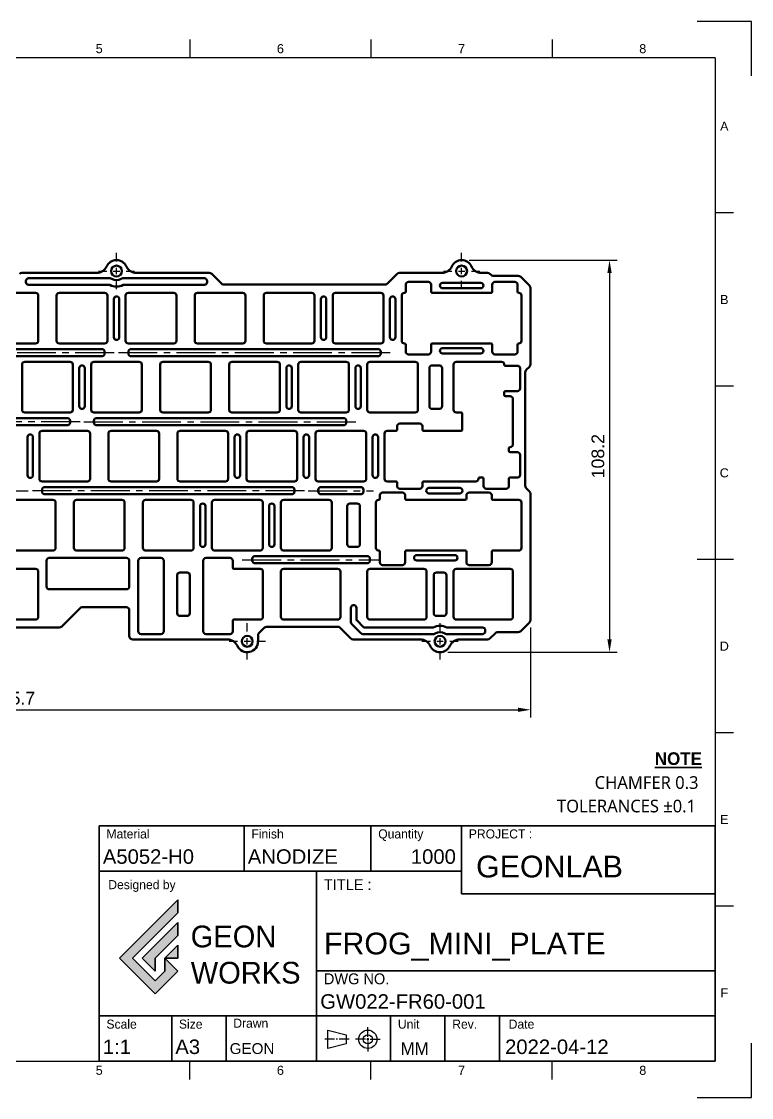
# Model space of a CAD drawing. Header units: millimetres. Extents: x 0 to 420, y 0 to 297.
# Drawn here: x 218.6 to 420, y 0 to 297 of the extents above; entities that cross this region are included whole.
import ezdxf
from ezdxf.enums import TextEntityAlignment as Align

# ---------------------------------------------------------------- set-up
doc = ezdxf.new("R2010")
doc.units = ezdxf.units.MM
doc.header["$LTSCALE"] = 0.75
doc.linetypes.add('CENTER2', pattern=[28.575, 19.05, -3.175, 3.175, -3.175])
for name, color, linetype, lineweight in [('Border', 7, 'Continuous', 25), ('Center Lines', 7, 'CENTER2', 25), ('Dimensions', 7, 'Continuous', 25), ('TitleBlock', 7, 'Continuous', 35), ('Visible', 7, 'Continuous', 50)]:
    doc.layers.add(name, color=color, linetype=linetype, lineweight=lineweight)
doc.layers.add('SLD-0', color=7, linetype='Continuous')
doc.styles.add('FusionTitle', font='arial.ttf')
doc.styles.add('MtXpl___1', font='')
doc.styles.add('MtXpl_Century_Gothic', font='GOTHIC.TTF')
doc.styles.add('MtXpl_OCR-A_BT', font='')
doc.styles.add('MtXpl_OCR-A_BT_1', font='')
doc.styles.get("Standard").update_dxf_attribs({"font": 'arial.ttf'})
doc.styles.get('MtXpl___1').set_extended_font_data('Malgun Gothic')
doc.styles.get('MtXpl_OCR-A_BT').set_extended_font_data('OCR-A BT')
doc.styles.get('MtXpl_OCR-A_BT_1').set_extended_font_data('OCR-A BT', bold=True)
doc.dimstyles.new('ISO-25', dxfattribs={"dimtxt": 3.5, "dimasz": 3.5, "dimexe": 2.1, "dimexo": 2.1, "dimgap": 1.4, "dimtad": 1, "dimdsep": 46, "dimtxsty": 'Standard', "dimcen": 0, "dimclrd": 256, "dimclre": 256, "dimclrt": 256, "dimazin": 2, "dimtp": 0.1, "dimtm": 0.1, "dimtfac": 0.714286, "dimtmove": 0, "dimatfit": 3, "dimfxl": 1, "dimarcsym": 0})

# ---------------------------------------------------------------- blocks, each defined once
blk = doc.blocks.new('ISO_A3_SHEET')
at = {"layer": 'Border'}
for p, q in [((265, 292), (265, 287)), ((315, 292), (315, 287)), ((365, 292), (365, 287)), ((410, 287), (20, 287)), ((410, 287), (410, 10)), ((415, 244.16666), (410, 244.16666)), ((415, 196.33333), (410, 196.33333)), ((415, 148.5), (405, 148.5)), ((415, 100.66667), (410, 100.66667)), ((415, 52.83334), (410, 52.83334)), ((20, 10), (410, 10)), ((265, 5), (265, 10)), ((315, 5), (315, 10)), ((365, 5), (365, 10))]:
    blk.add_line(p, q, dxfattribs=at)
at = {"layer": 'Defpoints'}
for p, q in [((420, 297), (405, 297)), ((420, 282), (420, 297)), ((420, 0), (420, 15)), ((405, 0), (420, 0))]:
    blk.add_line(p, q, dxfattribs=at)
at = {"layer": 'Border', "style": 'FusionTitle'}
for s, p in [('5', (240, 289.5)), ('6', (290, 289.5)), ('7', (340, 289.5)), ('8', (390, 289.5)), ('A', (412.5, 268.08333)), ('B', (412.5, 220.25)), ('C', (412.5, 172.41667)), ('D', (412.5, 124.58334)), ('E', (412.5, 76.75001)), ('F', (412.5, 28.91668)), ('5', (240, 7.5)), ('6', (290, 7.5)), ('7', (340, 7.5)), ('8', (390, 7.5))]:
    blk.add_text(s, height=2.5, dxfattribs=at).set_placement(p, align=Align.MIDDLE)
blk = doc.blocks.new('TITLEGW')
h = blk.add_hatch(color=256)
h.dxf.hatch_style = 1
h.paths.add_polyline_path([(-148.32, 40.97), (-148.32, 44.55), (-164.4, 28.46), (-154.57, 18.63), (-148.32, 24.89), (-151.89, 28.46), (-151.89, 24.89), (-154.57, 22.21), (-160.83, 28.46)])
h.paths.add_polyline_path([(-148.32, 34.72), (-148.32, 38.29), (-158.15, 28.46), (-154.57, 24.89), (-154.57, 28.46)], flags=17)
h.paths.add_polyline_path([(-148.32, 32.04), (-151.89, 28.46), (-148.32, 28.46)], flags=16)
for p, q in [((-170, 0), (-170, 65)), ((-170, 65), (0, 65)), ((-130, 65), (-130, 52.5)), ((-95, 65), (-95, 52.5)), ((-70, 46.25), (-70, 65)), ((0, 0), (0, 65)), ((-110, 52.5), (-170, 52.5)), ((-110, 0), (-110, 52.5)), ((-110, 52.5), (-70, 52.5)), ((-70, 46.25), (0, 46.25)), ((-148.32, 44.55), (-164.4, 28.46)), ((-148.32, 44.55), (-148.32, 40.97)), ((-148.32, 40.97), (-160.83, 28.46)), ((-148.32, 38.29), (-158.15, 28.46)), ((-148.32, 38.29), (-148.32, 34.72)), ((-148.32, 34.72), (-154.57, 28.46)), ((-148.32, 32.04), (-151.89, 28.46)), ((-148.32, 32.04), (-148.32, 28.46)), ((-164.4, 28.46), (-154.57, 18.63)), ((-160.83, 28.46), (-154.57, 22.21)), ((-158.15, 28.46), (-154.57, 24.89)), ((-154.57, 24.89), (-154.57, 28.46)), ((-151.89, 28.46), (-148.32, 24.89)), ((-151.89, 28.46), (-151.89, 24.89)), ((-151.89, 28.46), (-148.32, 28.46)), ((-148.32, 24.89), (-154.57, 18.63)), ((-151.89, 24.89), (-154.57, 22.21)), ((-110, 25), (0, 25)), ((-170, 12.5), (0, 12.5)), ((-150, 12.5), (-150, 0)), ((-135, 12.5), (-135, 0)), ((-89.58, 0), (-89.58, 12.5)), ((-74.58, 0), (-74.58, 12.5)), ((-59.58, 0), (-59.58, 12.5)), ((-95.57, 6.07), (-96.17, 6.07)), ((-95.87, 5.77), (-95.87, 6.37)), ((0, 0), (-170, 0))]:
    blk.add_line(p, q)
at = {"layer": 'SLD-0'}
for p, q in [((-95.87, 6.7), (-95.87, 9.44)), ((-105.04, 6.07), (-107.77, 6.07)), ((-106.93, 3.55), (-106.93, 8.59)), ((-106.93, 8.59), (-101.89, 7.33)), ((-104.2, 6.07), (-104.62, 6.07)), ((-101.05, 6.07), (-103.78, 6.07)), ((-101.89, 7.33), (-101.89, 4.81)), ((-96.5, 6.07), (-99.24, 6.07)), ((-95.24, 6.07), (-92.51, 6.07)), ((-95.24, 6.07), (-92.51, 6.07)), ((-101.89, 4.81), (-106.93, 3.55)), ((-95.87, 5.44), (-95.87, 2.71))]:
    blk.add_line(p, q, dxfattribs=at)
for radius in [2.52, 1.26]:
    blk.add_circle((-95.87, 6.07), radius, dxfattribs=at)
for s, height, style, p in [('%%UNOTE', 3.5, 'MtXpl_OCR-A_BT_1', (-16.67, 81.78)), ('CHAMFER 0.3', 3.5, 'MtXpl___1', (-33.28, 75.19)), ('TOLERANCES ±0.1', 3.5, 'MtXpl___1', (-43.68, 68.7)), ('Material', 2.5, 'MtXpl_OCR-A_BT', (-168, 61.5)), ('Finish', 2.5, 'MtXpl_OCR-A_BT', (-128, 61.5)), ('Quantity', 2.5, 'MtXpl_OCR-A_BT', (-93, 61.5)), ('PROJECT :', 2.5, 'MtXpl_OCR-A_BT', (-68, 61.5)), ('Designed by', 2.5, 'MtXpl_OCR-A_BT', (-167.5, 47.5)), ('TITLE :', 3, 'MtXpl_OCR-A_BT', (-108, 47.25)), ('DWG NO.', 3, 'MtXpl_OCR-A_BT', (-108, 21.25)), ('Scale', 2.5, 'MtXpl_OCR-A_BT', (-168, 9)), ('Size', 2.5, 'MtXpl_OCR-A_BT', (-148, 9)), ('Drawn', 2.5, 'MtXpl_OCR-A_BT', (-133, 9.25)), ('Unit', 2.5, 'MtXpl_OCR-A_BT', (-87.58, 9)), ('Rev.', 2.5, 'MtXpl_OCR-A_BT', (-72.58, 9)), ('Date', 2.5, 'MtXpl_OCR-A_BT', (-57, 9)), ('MM', 3.5, 'MtXpl_Century_Gothic', (-86.85, 1.75))]:
    blk.add_text(s, height=height, dxfattribs=dict(style=style)).set_placement(p)
at = {"insert": (-144.75, 37.44), "char_height": 6, "attachment_point": 1}
blk.add_mtext_dynamic_manual_height_columns('{\\fa Astro Space|b0|i0|c0|p2;GEON^JWORKS}', width=29.3157, gutter_width=12.5, heights=[0], dxfattribs=at)
for tag, p, height in [("MAT'L", (-169, 54.5), 4), ('FINISH', (-129, 54.5), 4), ('QUANTITY', (-84, 54.5), 4), ('PROJECT', (-66, 50.75), 6), ('TITLE_1', (-108, 29.5), 6), ('DWG_NO', (-109, 14.5), 4), ('SCALE', (-169, 2), 4), ('SIZE', (-149, 2), 4), ('CREATED_DATE', (-58, 2), 4), ('DRAWN', (-134, 2), 3)]:
    blk.add_attdef(tag, p, '', height=height)
blk = doc.blocks.new('*U10')
at = {"layer": 'Center Lines', "color": 0, "ltscale": 0.75, "transparency": 16777216}
blk.add_line((-37.575, 0), (37.575, 0), dxfattribs=at)
blk = doc.blocks.new('*U11')
at = {"layer": 'Center Lines', "color": 0, "ltscale": 0.75, "transparency": 16777216}
blk.add_line((-37.575, 0), (37.575, 0), dxfattribs=at)
blk = doc.blocks.new('*U12')
at = {"layer": 'Center Lines', "color": 0, "ltscale": 0.75, "transparency": 16777216}
blk.add_line((-37.575, 0), (37.575, 0), dxfattribs=at)
blk = doc.blocks.new('*U13')
at = {"layer": 'Center Lines', "color": 0, "ltscale": 0.75, "transparency": 16777216}
blk.add_line((-9, 0), (9, 0), dxfattribs=at)
blk = doc.blocks.new('*U14')
at = {"layer": 'Center Lines', "color": 0, "ltscale": 0.75, "transparency": 16777216}
blk.add_line((37.575, 0), (-37.575, 0), dxfattribs=at)
blk = doc.blocks.new('*U15')
at = {"layer": 'Center Lines', "color": 0, "ltscale": 0.75, "transparency": 16777216}
blk.add_line((-18.525, 0), (18.525, 0), dxfattribs=at)
blk = doc.blocks.new('*U16')
at = {"layer": 'Center Lines', "color": 0, "ltscale": 0.75, "transparency": 16777216}
blk.add_line((28.05, 0), (-28.05, 0), dxfattribs=at)
blk = doc.blocks.new('*U22')
at = {"layer": 'Center Lines', "color": 0, "ltscale": 0.75, "transparency": 16777216}
blk.add_line((-18.996875, 0), (18.996875, 0), dxfattribs=at)
blk = doc.blocks.new('*U25')
at = {"layer": 'Center Lines', "color": 0, "ltscale": 0.75, "transparency": 16777216}
for p, q in [((0, 2.68), (0, 5)), ((-5, 0), (-2.68, 0)), ((2.68, 0), (5, 0)), ((0, -5), (0, -2.68))]:
    blk.add_line(p, q, dxfattribs=at)
at = {"layer": 'Center Lines', "color": 0, "linetype": 'Continuous', "ltscale": 0.75, "transparency": 16777216}
for p, q in [((-0.89, 0), (0.89, 0)), ((0, -0.89), (0, 0.89))]:
    blk.add_line(p, q, dxfattribs=at)
blk = doc.blocks.new('*U26')
at = {"layer": 'Center Lines', "color": 0, "ltscale": 0.75, "transparency": 16777216}
for p, q in [((0, 2.68), (0, 5)), ((-5, 0), (-2.68, 0)), ((2.68, 0), (5, 0)), ((0, -5), (0, -2.68))]:
    blk.add_line(p, q, dxfattribs=at)
at = {"layer": 'Center Lines', "color": 0, "linetype": 'Continuous', "ltscale": 0.75, "transparency": 16777216}
for p, q in [((-0.89, 0), (0.89, 0)), ((0, -0.89), (0, 0.89))]:
    blk.add_line(p, q, dxfattribs=at)
blk = doc.blocks.new('*U27')
at = {"layer": 'Center Lines', "color": 0, "ltscale": 0.75, "transparency": 16777216}
for p, q in [((0, 2.68), (0, 5)), ((-5, 0), (-2.68, 0)), ((2.68, 0), (5, 0)), ((0, -5), (0, -2.68))]:
    blk.add_line(p, q, dxfattribs=at)
at = {"layer": 'Center Lines', "color": 0, "linetype": 'Continuous', "ltscale": 0.75, "transparency": 16777216}
for p, q in [((-0.89, 0), (0.89, 0)), ((0, -0.89), (0, 0.89))]:
    blk.add_line(p, q, dxfattribs=at)
blk = doc.blocks.new('*U28')
at = {"layer": 'Center Lines', "color": 0, "ltscale": 0.75, "transparency": 16777216}
for p, q in [((0, 2.68), (0, 5)), ((-5, 0), (-2.68, 0)), ((2.68, 0), (5, 0)), ((0, -5), (0, -2.68))]:
    blk.add_line(p, q, dxfattribs=at)
at = {"layer": 'Center Lines', "color": 0, "linetype": 'Continuous', "ltscale": 0.75, "transparency": 16777216}
for p, q in [((-0.89, 0), (0.89, 0)), ((0, -0.89), (0, 0.89))]:
    blk.add_line(p, q, dxfattribs=at)
blk = doc.blocks.new('*D38')
at = {"layer": 'Defpoints', "color": 0, "transparency": 16777216}
for p in [(340.02, 231.12), (334.07, 122.92), (380.83, 122.92)]:
    blk.add_point(p, dxfattribs=at)
at = {"layer": 'Dimensions', "lineweight": -2, "transparency": 16777216}
for p, q in [((342.12, 231.12), (382.93, 231.12)), ((380.83, 227.62), (380.83, 126.42)), ((336.17, 122.92), (382.93, 122.92))]:
    blk.add_line(p, q, dxfattribs=at)
at = {"layer": 'Dimensions', "transparency": 16777216}
for points in [[(380.24, 227.62), (381.41, 227.62), (380.83, 231.12)], [(380.24, 126.42), (381.41, 126.42), (380.83, 122.92)]]:
    blk.add_solid(points, dxfattribs=at)
at = {"layer": 'Dimensions', "transparency": 16777216, "insert": (377.64, 177.02), "char_height": 3.5, "attachment_point": 5, "rotation": 90}
blk.add_mtext('108.2', dxfattribs=at)
blk = doc.blocks.new('*D39')
at = {"layer": 'Defpoints', "color": 0, "transparency": 16777216}
for p in [(73.35, 131.83), (359.05, 131.83), (359.05, 107.02)]:
    blk.add_point(p, dxfattribs=at)
at = {"layer": 'Dimensions', "lineweight": -2, "transparency": 16777216}
for p, q in [((73.35, 129.73), (73.35, 104.92)), ((359.05, 129.73), (359.05, 104.92)), ((76.85, 107.02), (355.55, 107.02))]:
    blk.add_line(p, q, dxfattribs=at)
at = {"layer": 'Dimensions', "transparency": 16777216}
for points in [[(76.85, 107.6), (76.85, 106.43), (73.35, 107.02)], [(355.55, 107.6), (355.55, 106.43), (359.05, 107.02)]]:
    blk.add_solid(points, dxfattribs=at)
at = {"layer": 'Dimensions', "transparency": 16777216, "insert": (216.2, 110.2), "char_height": 3.5, "attachment_point": 5}
blk.add_mtext('285.7', dxfattribs=at)

msp = doc.modelspace()

# ---------------------------------------------------------------- linework, layer by layer
at = {"layer": 'Visible'}
for p, q in [((239.316, 227.62, 0.75), (218.684, 227.62, 0.75)), ((220.52, 226.117, 0.75), (243.037, 226.121, 0.75)), ((246.493, 226.114, 0.75), (269.02, 226.114, 0.75)), ((270.364, 227.62, 0.75), (250.224, 227.62, 0.75)), ((273.742, 224.657, 0.75), (271.071, 227.328, 0.75)), ((319.524, 224.657, 0.75), (322.194, 227.328, 0.75)), ((334.566, 227.62, 0.75), (322.901, 227.62, 0.75)), ((347.131, 227.62, 0.75), (345.474, 227.62, 0.75)), ((348.125, 227.04, 0.75), (347.838, 227.328, 0.75)), ((355.631, 226.82, 0.75), (348.656, 226.82, 0.75)), ((356.338, 226.528, 0.75), (358.752, 224.113, 0.75)), ((219.77, 225.366, 0.75), (219.77, 225.066, 0.75)), ((242.757, 224.321, 0.75), (220.52, 224.316, 0.75)), ((269.02, 224.314, 0.75), (246.771, 224.314, 0.75)), ((269.77, 225.364, 0.75), (269.77, 225.064, 0.75)), ((274.449, 224.364, 0.75), (318.817, 224.364, 0.75)), ((324.582, 222.42, 0.75), (324.582, 224.368, 0.75)), ((325.332, 225.118, 0.75), (330.832, 225.12, 0.75)), ((331.582, 224.37, 0.75), (331.582, 222.42, 0.75)), ((334.77, 224.87, 0.75), (345.27, 224.87, 0.75)), ((345.27, 223.37, 0.75), (334.77, 223.37, 0.75)), ((348.458, 222.42, 0.75), (348.458, 224.368, 0.75)), ((349.208, 225.118, 0.75), (354.708, 225.115, 0.75)), ((355.458, 224.365, 0.75), (355.458, 222.42, 0.75)), ((359.045, 202.435, 0.75), (359.045, 223.406, 0.75)), ((209.945, 222.12, 0.75), (222.445, 222.12, 0.75)), ((223.195, 221.37, 0.75), (223.195, 208.87, 0.75)), ((228.245, 208.87, 0.75), (228.245, 221.37, 0.75)), ((228.995, 222.12, 0.75), (241.495, 222.12, 0.75)), ((242.245, 221.37, 0.75), (242.245, 208.87, 0.75)), ((244.02, 209.87, 0.75), (244.02, 220.37, 0.75)), ((245.52, 220.37, 0.75), (245.52, 209.87, 0.75)), ((247.295, 208.87, 0.75), (247.295, 221.37, 0.75)), ((248.045, 222.12, 0.75), (260.545, 222.12, 0.75)), ((261.295, 221.37, 0.75), (261.295, 208.87, 0.75)), ((266.345, 208.87, 0.75), (266.345, 221.37, 0.75)), ((267.095, 222.12, 0.75), (279.595, 222.12, 0.75)), ((280.345, 221.37, 0.75), (280.345, 208.87, 0.75)), ((285.395, 208.87, 0.75), (285.395, 221.37, 0.75)), ((286.145, 222.12, 0.75), (298.645, 222.12, 0.75)), ((299.395, 221.37, 0.75), (299.395, 208.87, 0.75)), ((301.17, 209.87, 0.75), (301.17, 220.37, 0.75)), ((302.67, 220.37, 0.75), (302.67, 209.87, 0.75)), ((304.445, 208.87, 0.75), (304.445, 221.37, 0.75)), ((305.195, 222.12, 0.75), (317.695, 222.12, 0.75)), ((318.445, 221.37, 0.75), (318.445, 208.87, 0.75)), ((320.22, 209.87, 0.75), (320.22, 220.37, 0.75)), ((321.72, 220.37, 0.75), (321.72, 209.87, 0.75)), ((323.495, 208.87, 0.75), (323.495, 221.37, 0.75)), ((324.245, 222.12, 0.75), (324.282, 222.12, 0.75)), ((331.882, 222.12, 0.75), (348.158, 222.12, 0.75)), ((355.758, 222.12, 0.75), (355.795, 222.12, 0.75)), ((356.545, 221.37, 0.75), (356.545, 208.87, 0.75)), ((222.445, 208.12, 0.75), (209.945, 208.12, 0.75)), ((241.495, 208.12, 0.75), (228.995, 208.12, 0.75)), ((260.545, 208.12, 0.75), (248.045, 208.12, 0.75)), ((279.595, 208.12, 0.75), (267.095, 208.12, 0.75)), ((298.645, 208.12, 0.75), (286.145, 208.12, 0.75)), ((317.695, 208.12, 0.75), (305.195, 208.12, 0.75)), ((324.282, 208.12, 0.75), (324.245, 208.12, 0.75)), ((348.158, 208.12, 0.75), (331.882, 208.12, 0.75)), ((355.795, 208.12, 0.75), (355.758, 208.12, 0.75)), ((172.595, 206.595, 0.75), (240.745, 206.595, 0.75)), ((241.495, 205.845, 0.75), (241.495, 205.345, 0.75)), ((248.045, 205.345, 0.75), (248.045, 205.845, 0.75)), ((248.795, 206.595, 0.75), (316.945, 206.595, 0.75)), ((317.695, 205.845, 0.75), (317.695, 205.345, 0.75)), ((324.582, 205.87, 0.75), (324.582, 207.82, 0.75)), ((330.832, 205.12, 0.75), (325.332, 205.12, 0.75)), ((331.582, 207.82, 0.75), (331.582, 205.87, 0.75)), ((334.77, 206.87, 0.75), (345.27, 206.87, 0.75)), ((345.27, 205.37, 0.75), (334.77, 205.37, 0.75)), ((348.458, 205.87, 0.75), (348.458, 207.82, 0.75)), ((354.708, 205.12, 0.75), (349.208, 205.12, 0.75)), ((355.458, 207.82, 0.75), (355.458, 205.87, 0.75)), ((240.745, 204.595, 0.75), (172.595, 204.595, 0.75)), ((218.72, 189.82, 0.75), (218.72, 202.32, 0.75)), ((219.47, 203.07, 0.75), (231.97, 203.07, 0.75)), ((232.72, 202.32, 0.75), (232.72, 189.82, 0.75)), ((237.77, 189.82, 0.75), (237.77, 202.32, 0.75)), ((238.52, 203.07, 0.75), (251.02, 203.07, 0.75)), ((316.945, 204.595, 0.75), (248.795, 204.595, 0.75)), ((251.77, 202.32, 0.75), (251.77, 189.82, 0.75)), ((256.82, 189.82, 0.75), (256.82, 202.32, 0.75)), ((257.57, 203.07, 0.75), (270.07, 203.07, 0.75)), ((270.82, 202.32, 0.75), (270.82, 189.82, 0.75)), ((275.87, 189.82, 0.75), (275.87, 202.32, 0.75)), ((276.62, 203.07, 0.75), (289.12, 203.07, 0.75)), ((289.87, 202.32, 0.75), (289.87, 189.82, 0.75)), ((294.92, 189.82, 0.75), (294.92, 202.32, 0.75)), ((295.67, 203.07, 0.75), (308.17, 203.07, 0.75)), ((308.92, 202.32, 0.75), (308.92, 189.82, 0.75)), ((313.97, 189.82, 0.75), (313.97, 202.32, 0.75)), ((314.72, 203.07, 0.75), (327.22, 203.07, 0.75)), ((327.97, 202.32, 0.75), (327.97, 189.82, 0.75)), ((331.876, 202.07, 0.75), (333.876, 202.07, 0.75)), ((337.783, 189.82, 0.75), (337.783, 202.32, 0.75)), ((338.533, 203.07, 0.75), (351.033, 203.07, 0.75)), ((351.783, 202.32, 0.75), (351.783, 202.283, 0.75)), ((352.083, 201.983, 0.75), (355.414, 201.983, 0.75)), ((234.495, 190.82, 0.75), (234.495, 201.32, 0.75)), ((235.995, 201.32, 0.75), (235.995, 190.82, 0.75)), ((291.645, 190.82, 0.75), (291.645, 201.32, 0.75)), ((293.145, 201.32, 0.75), (293.145, 190.82, 0.75)), ((310.695, 190.82, 0.75), (310.695, 201.32, 0.75)), ((312.195, 201.32, 0.75), (312.195, 190.82, 0.75)), ((331.126, 190.82, 0.75), (331.126, 201.32, 0.75)), ((334.626, 201.32, 0.75), (334.626, 190.82, 0.75)), ((356.164, 201.233, 0.75), (356.164, 195.733, 0.75)), ((357.545, 168.935, 0.75), (357.545, 200.106, 0.75)), ((357.838, 200.813, 0.75), (358.752, 201.728, 0.75)), ((351.783, 194.683, 0.75), (351.783, 193.845, 0.75)), ((355.414, 194.983, 0.75), (352.083, 194.983, 0.75)), ((352.083, 193.545, 0.75), (353.414, 193.545, 0.75)), ((354.164, 192.795, 0.75), (354.164, 180.295, 0.75)), ((182.12, 187.545, 0.75), (231.22, 187.545, 0.75)), ((231.97, 189.07, 0.75), (219.47, 189.07, 0.75)), ((251.02, 189.07, 0.75), (238.52, 189.07, 0.75)), ((239.27, 187.545, 0.75), (307.42, 187.545, 0.75)), ((270.07, 189.07, 0.75), (257.57, 189.07, 0.75)), ((289.12, 189.07, 0.75), (276.62, 189.07, 0.75)), ((308.17, 189.07, 0.75), (295.67, 189.07, 0.75)), ((327.22, 189.07, 0.75), (314.72, 189.07, 0.75)), ((333.876, 190.07, 0.75), (331.876, 190.07, 0.75)), ((339.864, 189.07, 0.75), (338.533, 189.07, 0.75)), ((340.164, 184.32, 0.75), (340.164, 188.77, 0.75)), ((231.22, 185.545, 0.75), (182.12, 185.545, 0.75)), ((231.97, 186.795, 0.75), (231.97, 186.295, 0.75)), ((238.52, 186.295, 0.75), (238.52, 186.795, 0.75)), ((307.42, 185.545, 0.75), (239.27, 185.545, 0.75)), ((308.17, 186.795, 0.75), (308.17, 186.295, 0.75)), ((322.201, 184.32, 0.75), (322.201, 185.27, 0.75)), ((322.951, 186.02, 0.75), (328.451, 186.02, 0.75)), ((329.201, 185.27, 0.75), (329.201, 184.32, 0.75)), ((220.208, 171.77, 0.75), (220.208, 182.27, 0.75)), ((221.708, 182.27, 0.75), (221.708, 171.77, 0.75)), ((223.483, 170.77, 0.75), (223.483, 183.27, 0.75)), ((224.233, 184.02, 0.75), (236.733, 184.02, 0.75)), ((237.483, 183.27, 0.75), (237.483, 170.77, 0.75)), ((242.533, 170.77, 0.75), (242.533, 183.27, 0.75)), ((243.283, 184.02, 0.75), (255.783, 184.02, 0.75)), ((256.533, 183.27, 0.75), (256.533, 170.77, 0.75)), ((261.583, 170.77, 0.75), (261.583, 183.27, 0.75)), ((262.333, 184.02, 0.75), (274.833, 184.02, 0.75)), ((275.583, 183.27, 0.75), (275.583, 170.77, 0.75)), ((277.358, 171.77, 0.75), (277.358, 182.27, 0.75)), ((278.858, 182.27, 0.75), (278.858, 171.77, 0.75)), ((280.633, 170.77, 0.75), (280.633, 183.27, 0.75)), ((281.383, 184.02, 0.75), (293.883, 184.02, 0.75)), ((294.633, 183.27, 0.75), (294.633, 170.77, 0.75)), ((296.408, 171.77, 0.75), (296.408, 182.27, 0.75)), ((297.908, 182.27, 0.75), (297.908, 171.77, 0.75)), ((299.683, 170.77, 0.75), (299.683, 183.27, 0.75)), ((300.433, 184.02, 0.75), (312.933, 184.02, 0.75)), ((313.683, 183.27, 0.75), (313.683, 170.77, 0.75)), ((315.458, 182.27, 0.75), (315.458, 171.77, 0.75)), ((316.958, 171.77, 0.75), (316.958, 182.27, 0.75)), ((318.733, 170.77, 0.75), (318.733, 183.27, 0.75)), ((319.483, 184.02, 0.75), (321.901, 184.02, 0.75)), ((329.501, 184.02, 0.75), (339.864, 184.02, 0.75)), ((353.077, 179.245, 0.75), (353.077, 178.407, 0.75)), ((353.414, 179.545, 0.75), (353.377, 179.545, 0.75)), ((353.377, 178.107, 0.75), (355.414, 178.107, 0.75)), ((356.164, 177.357, 0.75), (356.164, 171.857, 0.75)), ((236.733, 170.02, 0.75), (224.233, 170.02, 0.75)), ((255.783, 170.02, 0.75), (243.283, 170.02, 0.75)), ((274.833, 170.02, 0.75), (262.333, 170.02, 0.75)), ((293.883, 170.02, 0.75), (281.383, 170.02, 0.75)), ((312.933, 170.02, 0.75), (300.433, 170.02, 0.75)), ((321.901, 170.02, 0.75), (319.483, 170.02, 0.75)), ((322.201, 168.77, 0.75), (322.201, 169.72, 0.75)), ((329.201, 169.72, 0.75), (329.201, 168.77, 0.75)), ((343.889, 170.02, 0.75), (329.501, 170.02, 0.75)), ((344.639, 170.807, 0.75), (344.639, 170.77, 0.75)), ((345.777, 171.107, 0.75), (344.939, 171.107, 0.75)), ((346.077, 168.77, 0.75), (346.077, 170.807, 0.75)), ((353.077, 170.807, 0.75), (353.077, 168.77, 0.75)), ((355.414, 171.107, 0.75), (353.377, 171.107, 0.75)), ((224.233, 167.245, 0.75), (224.233, 167.745, 0.75)), ((224.983, 168.495, 0.75), (293.133, 168.495, 0.75)), ((293.133, 166.495, 0.75), (224.983, 166.495, 0.75)), ((293.883, 167.745, 0.75), (293.883, 167.245, 0.75)), ((300.433, 167.245, 0.75), (300.433, 167.745, 0.75)), ((301.183, 168.495, 0.75), (312.183, 168.495, 0.75)), ((312.183, 166.495, 0.75), (301.183, 166.495, 0.75)), ((312.933, 167.745, 0.75), (312.933, 167.245, 0.75)), ((318.188, 166.97, 0.75), (323.688, 166.97, 0.75)), ((328.451, 168.02, 0.75), (322.951, 168.02, 0.75)), ((331.007, 168.245, 0.75), (339.507, 168.245, 0.75)), ((339.507, 166.745, 0.75), (331.007, 166.745, 0.75)), ((342.064, 166.97, 0.75), (347.564, 166.97, 0.75)), ((352.327, 168.02, 0.75), (346.827, 168.02, 0.75)), ((358.752, 167.313, 0.75), (357.838, 168.228, 0.75)), ((359.045, 131.835, 0.75), (359.045, 166.606, 0.75)), ((214.708, 164.97, 0.75), (227.208, 164.97, 0.75)), ((227.958, 164.22, 0.75), (227.958, 151.72, 0.75)), ((233.008, 151.72, 0.75), (233.008, 164.22, 0.75)), ((233.758, 164.97, 0.75), (246.258, 164.97, 0.75)), ((247.008, 164.22, 0.75), (247.008, 151.72, 0.75)), ((252.058, 151.72, 0.75), (252.058, 164.22, 0.75)), ((252.808, 164.97, 0.75), (265.308, 164.97, 0.75)), ((266.058, 164.22, 0.75), (266.058, 151.72, 0.75)), ((271.108, 151.72, 0.75), (271.108, 164.22, 0.75)), ((271.858, 164.97, 0.75), (284.358, 164.97, 0.75)), ((285.108, 164.22, 0.75), (285.108, 151.72, 0.75)), ((290.158, 151.72, 0.75), (290.158, 164.22, 0.75)), ((290.908, 164.97, 0.75), (303.408, 164.97, 0.75)), ((304.158, 164.22, 0.75), (304.158, 151.72, 0.75)), ((309.201, 163.97, 0.75), (311.201, 163.97, 0.75)), ((316.351, 151.72, 0.75), (316.351, 164.22, 0.75)), ((317.101, 164.97, 0.75), (317.138, 164.97, 0.75)), ((317.438, 165.27, 0.75), (317.438, 166.22, 0.75)), ((324.438, 166.22, 0.75), (324.438, 165.27, 0.75)), ((324.738, 164.97, 0.75), (341.014, 164.97, 0.75)), ((341.314, 165.27, 0.75), (341.314, 166.22, 0.75)), ((348.314, 166.22, 0.75), (348.314, 165.27, 0.75)), ((348.614, 164.97, 0.75), (355.795, 164.97, 0.75)), ((356.545, 164.22, 0.75), (356.545, 151.72, 0.75)), ((267.833, 152.72, 0.75), (267.833, 163.22, 0.75)), ((269.333, 163.22, 0.75), (269.333, 152.72, 0.75)), ((286.883, 152.72, 0.75), (286.883, 163.22, 0.75)), ((288.383, 163.22, 0.75), (288.383, 152.72, 0.75)), ((308.451, 152.72, 0.75), (308.451, 163.22, 0.75)), ((311.951, 163.22, 0.75), (311.951, 152.72, 0.75)), ((311.201, 151.97, 0.75), (309.201, 151.97, 0.75)), ((227.208, 150.97, 0.75), (214.708, 150.97, 0.75)), ((226.195, 148.92, 0.75), (247.533, 148.92, 0.75)), ((246.258, 150.97, 0.75), (233.758, 150.97, 0.75)), ((251.533, 148.92, 0.75), (257.039, 148.92, 0.75)), ((265.308, 150.97, 0.75), (252.808, 150.97, 0.75)), ((269.476, 148.92, 0.75), (276.095, 148.92, 0.75)), ((284.358, 150.97, 0.75), (271.858, 150.97, 0.75)), ((282.226, 148.195, 0.75), (282.226, 148.695, 0.75)), ((282.976, 149.445, 0.75), (313.97, 149.445, 0.75)), ((303.408, 150.97, 0.75), (290.908, 150.97, 0.75)), ((314.72, 148.695, 0.75), (314.72, 148.195, 0.75)), ((317.138, 150.97, 0.75), (317.101, 150.97, 0.75)), ((317.438, 147.72, 0.75), (317.438, 150.67, 0.75)), ((324.438, 150.67, 0.75), (324.438, 147.72, 0.75)), ((341.014, 150.97, 0.75), (324.738, 150.97, 0.75)), ((326.876, 148.965, 0.75), (326.876, 148.97, 0.75)), ((327.626, 149.72, 0.75), (338.126, 149.72, 0.75)), ((338.876, 148.97, 0.75), (338.876, 148.97, 0.75)), ((341.314, 147.72, 0.75), (341.314, 150.67, 0.75)), ((348.314, 150.67, 0.75), (348.314, 147.72, 0.75)), ((355.795, 150.97, 0.75), (348.614, 150.97, 0.75)), ((198.039, 145.92, 0.75), (222.445, 145.92, 0.75)), ((225.445, 141.048, 0.75), (225.445, 148.17, 0.75)), ((248.283, 148.17, 0.75), (248.283, 141.048, 0.75)), ((250.783, 128.676, 0.75), (250.783, 148.17, 0.75)), ((257.789, 148.17, 0.75), (257.789, 128.675, 0.75)), ((268.726, 128.672, 0.75), (268.726, 148.17, 0.75)), ((276.845, 148.17, 0.75), (276.845, 146.22, 0.75)), ((277.145, 145.92, 0.75), (282.226, 145.92, 0.75)), ((282.226, 145.92, 0.75), (284.42, 145.92, 0.75)), ((313.97, 147.445, 0.75), (282.976, 147.445, 0.75)), ((290.908, 145.92, 0.75), (305.789, 145.92, 0.75)), ((314.72, 145.92, 0.75), (329.601, 145.92, 0.75)), ((323.688, 146.97, 0.75), (318.188, 146.97, 0.75)), ((338.127, 148.22, 0.75), (327.627, 148.215, 0.75)), ((338.533, 145.92, 0.75), (353.414, 145.92, 0.75)), ((347.564, 146.97, 0.75), (342.064, 146.97, 0.75)), ((223.195, 145.17, 0.75), (223.195, 132.67, 0.75)), ((261.508, 133.67, 0.75), (261.508, 144.17, 0.75)), ((262.258, 144.92, 0.75), (264.258, 144.92, 0.75)), ((265.008, 144.17, 0.75), (265.008, 133.67, 0.75)), ((285.17, 145.17, 0.75), (285.17, 132.67, 0.75)), ((290.158, 132.67, 0.75), (290.158, 145.17, 0.75)), ((306.539, 145.17, 0.75), (306.539, 132.67, 0.75)), ((313.97, 132.67, 0.75), (313.97, 145.17, 0.75)), ((330.351, 145.17, 0.75), (330.351, 132.67, 0.75)), ((332.317, 133.67, 0.75), (332.317, 144.17, 0.75)), ((333.067, 144.92, 0.75), (335.067, 144.92, 0.75)), ((335.817, 144.17, 0.75), (335.817, 133.67, 0.75)), ((337.783, 132.67, 0.75), (337.783, 145.17, 0.75)), ((354.164, 145.17, 0.75), (354.164, 132.67, 0.75)), ((247.533, 140.298, 0.75), (226.195, 140.298, 0.75)), ((234.718, 135.079, 0.75), (229.659, 130.019, 0.75)), ((235.248, 135.298, 0.75), (247.533, 135.298, 0.75)), ((248.283, 134.548, 0.75), (248.283, 127.42, 0.75)), ((309.473, 131.188, 0.75), (309.473, 135.17, 0.75)), ((310.973, 135.17, 0.75), (310.973, 131.923, 0.75)), ((222.445, 131.92, 0.75), (198.039, 131.92, 0.75)), ((264.258, 132.92, 0.75), (262.258, 132.92, 0.75)), ((276.845, 131.62, 0.75), (276.845, 128.671, 0.75)), ((284.42, 131.92, 0.75), (277.145, 131.92, 0.75)), ((305.789, 131.92, 0.75), (290.908, 131.92, 0.75)), ((311.061, 131.711, 0.75), (312.958, 129.814, 0.75)), ((329.601, 131.92, 0.75), (314.72, 131.92, 0.75)), ((335.067, 132.92, 0.75), (333.067, 132.92, 0.75)), ((353.414, 131.92, 0.75), (338.533, 131.92, 0.75)), ((358.752, 131.128, 0.75), (356.338, 128.713, 0.75)), ((191.532, 129.726, 0.75), (228.952, 129.726, 0.75)), ((257.039, 127.925, 0.75), (251.532, 127.926, 0.75)), ((276.095, 127.921, 0.75), (269.476, 127.922, 0.75)), ((284.065, 128.14, 0.75), (285.625, 129.701, 0.75)), ((286.156, 129.92, 0.75), (306.188, 129.92, 0.75)), ((306.188, 129.92, 0.75), (309.395, 126.713, 0.75)), ((312.205, 128.146, 0.75), (309.693, 130.658, 0.75)), ((332.334, 127.92, 0.75), (312.735, 127.927, 0.75)), ((313.17, 129.726, 0.75), (332.053, 129.72, 0.75)), ((345.795, 127.923, 0.75), (335.8, 127.92, 0.75)), ((336.081, 129.72, 0.75), (345.795, 129.723, 0.75)), ((346.545, 128.973, 0.75), (346.545, 128.673, 0.75)), ((347.838, 126.713, 0.75), (349.325, 128.201, 0.75)), ((349.856, 128.42, 0.75), (355.631, 128.42, 0.75)), ((249.283, 126.42, 0.75), (275.391, 126.42, 0.75)), ((283.845, 125.92, 0.75), (283.845, 127.61, 0.75)), ((310.102, 126.42, 0.75), (328.613, 126.42, 0.75)), ((339.521, 126.42, 0.75), (347.131, 126.42, 0.75))]:
    msp.add_line(p, q, dxfattribs=at)
at = {"layer": 'Visible', "extrusion": (0, 0, -1)}
for centre in [(-244.77, 228.12, -0.75), (-340.02, 228.12, -0.75), (-280.845, 125.92, -0.75), (-334.067, 125.92, -0.75)]:
    msp.add_circle(centre, 1.5, dxfattribs=at)
at = {"layer": 'Visible'}
for centre, radius, start, end in [((239.316, 230.62, 0.75), 3, 270, 335.37568), ((244.77, 228.12, 0.75), 3, 24.62432, 155.37568), ((250.224, 230.62, 0.75), 3, 204.62432, 270), ((334.566, 230.62, 0.75), 3, 270, 335.37568), ((340.02, 228.12, 0.75), 3, 24.62432, 155.37568), ((345.474, 230.62, 0.75), 3, 204.62432, 270), ((220.52, 225.367, 0.75), 0.75, 90.01127, 180.01149), ((243.037, 225.371, 0.75), 0.75, 57.77709, 90.01127), ((244.77, 228.12, 0.75), 2.5, 237.77709, 302.00521), ((246.493, 225.364, 0.75), 0.75, 90, 122.00521), ((269.02, 225.364, 0.75), 0.75, 360, 90), ((348.656, 227.57, 0.75), 0.75, 225, 270), ((220.52, 225.066, 0.75), 0.75, 180.01149, 270.01149), ((269.02, 225.064, 0.75), 0.75, 270, 360), ((274.449, 225.364, 0.75), 1, 225, 270), ((318.817, 225.364, 0.75), 1, 270, 315), ((325.332, 224.368, 0.75), 0.75, 90.01117, 180), ((330.832, 224.37, 0.75), 0.75, 0, 90.01117), ((349.208, 224.368, 0.75), 0.75, 89.97514, 180), ((354.708, 224.365, 0.75), 0.75, 0, 89.97514), ((222.445, 221.37, 0.75), 0.75, 0, 90), ((228.995, 221.37, 0.75), 0.75, 90, 180), ((241.495, 221.37, 0.75), 0.75, 0, 90), ((244.77, 220.37, 0.75), 0.75, 0, 180), ((248.045, 221.37, 0.75), 0.75, 90, 180), ((260.545, 221.37, 0.75), 0.75, 0, 90), ((267.095, 221.37, 0.75), 0.75, 90, 180), ((279.595, 221.37, 0.75), 0.75, 0, 90), ((286.145, 221.37, 0.75), 0.75, 90, 180), ((298.645, 221.37, 0.75), 0.75, 0, 90), ((301.92, 220.37, 0.75), 0.75, 0, 180), ((305.195, 221.37, 0.75), 0.75, 90, 180), ((317.695, 221.37, 0.75), 0.75, 0, 90), ((320.97, 220.37, 0.75), 0.75, 0, 180), ((324.245, 221.37, 0.75), 0.75, 90, 180), ((355.795, 221.37, 0.75), 0.75, 0, 90), ((222.445, 208.87, 0.75), 0.75, 270, 0), ((228.995, 208.87, 0.75), 0.75, 180, 270), ((241.495, 208.87, 0.75), 0.75, 270, 0), ((244.77, 209.87, 0.75), 0.75, 180, 0), ((248.045, 208.87, 0.75), 0.75, 180, 270), ((260.545, 208.87, 0.75), 0.75, 270, 0), ((267.095, 208.87, 0.75), 0.75, 180, 270), ((279.595, 208.87, 0.75), 0.75, 270, 0), ((286.145, 208.87, 0.75), 0.75, 180, 270), ((298.645, 208.87, 0.75), 0.75, 270, 0), ((301.92, 209.87, 0.75), 0.75, 180, 0), ((305.195, 208.87, 0.75), 0.75, 180, 270), ((317.695, 208.87, 0.75), 0.75, 270, 0), ((320.97, 209.87, 0.75), 0.75, 180, 0), ((324.245, 208.87, 0.75), 0.75, 180, 270), ((355.795, 208.87, 0.75), 0.75, 270, 0), ((240.745, 205.845, 0.75), 0.75, 0, 90), ((240.745, 205.345, 0.75), 0.75, 270, 0), ((248.795, 205.845, 0.75), 0.75, 90, 180), ((248.795, 205.345, 0.75), 0.75, 180, 270), ((316.945, 205.845, 0.75), 0.75, 0, 90), ((316.945, 205.345, 0.75), 0.75, 270, 0), ((325.332, 205.87, 0.75), 0.75, 180, 270), ((330.832, 205.87, 0.75), 0.75, 270, 0), ((349.208, 205.87, 0.75), 0.75, 180, 270), ((354.708, 205.87, 0.75), 0.75, 270, 0), ((219.47, 202.32, 0.75), 0.75, 90, 180), ((231.97, 202.32, 0.75), 0.75, 0, 90), ((235.245, 201.32, 0.75), 0.75, 0, 180), ((238.52, 202.32, 0.75), 0.75, 90, 180), ((251.02, 202.32, 0.75), 0.75, 0, 90), ((257.57, 202.32, 0.75), 0.75, 90, 180), ((270.07, 202.32, 0.75), 0.75, 0, 90), ((276.62, 202.32, 0.75), 0.75, 90, 180), ((289.12, 202.32, 0.75), 0.75, 0, 90), ((292.395, 201.32, 0.75), 0.75, 0, 180), ((295.67, 202.32, 0.75), 0.75, 90, 180), ((308.17, 202.32, 0.75), 0.75, 0, 90), ((311.445, 201.32, 0.75), 0.75, 0, 180), ((314.72, 202.32, 0.75), 0.75, 90, 180), ((327.22, 202.32, 0.75), 0.75, 0, 90), ((331.876, 201.32, 0.75), 0.75, 90, 180), ((333.876, 201.32, 0.75), 0.75, 0, 90), ((338.533, 202.32, 0.75), 0.75, 90, 180), ((351.033, 202.32, 0.75), 0.75, 0, 90), ((355.414, 201.233, 0.75), 0.75, 0, 90), ((358.545, 200.106, 0.75), 1, 135, 180), ((353.414, 192.795, 0.75), 0.75, 0, 90), ((355.414, 195.733, 0.75), 0.75, 270, 0), ((235.245, 190.82, 0.75), 0.75, 180, 0), ((292.395, 190.82, 0.75), 0.75, 180, 0), ((311.445, 190.82, 0.75), 0.75, 180, 0), ((331.876, 190.82, 0.75), 0.75, 180, 270), ((333.876, 190.82, 0.75), 0.75, 270, 0), ((219.47, 189.82, 0.75), 0.75, 180, 270), ((231.22, 186.795, 0.75), 0.75, 0, 90), ((231.97, 189.82, 0.75), 0.75, 270, 0), ((238.52, 189.82, 0.75), 0.75, 180, 270), ((239.27, 186.795, 0.75), 0.75, 90, 180), ((251.02, 189.82, 0.75), 0.75, 270, 0), ((257.57, 189.82, 0.75), 0.75, 180, 270), ((270.07, 189.82, 0.75), 0.75, 270, 0), ((276.62, 189.82, 0.75), 0.75, 180, 270), ((289.12, 189.82, 0.75), 0.75, 270, 0), ((295.67, 189.82, 0.75), 0.75, 180, 270), ((307.42, 186.795, 0.75), 0.75, 0, 90), ((308.17, 189.82, 0.75), 0.75, 270, 0), ((314.72, 189.82, 0.75), 0.75, 180, 270), ((327.22, 189.82, 0.75), 0.75, 270, 0), ((338.533, 189.82, 0.75), 0.75, 180, 270), ((231.22, 186.295, 0.75), 0.75, 270, 0), ((239.27, 186.295, 0.75), 0.75, 180, 270), ((307.42, 186.295, 0.75), 0.75, 270, 0), ((322.951, 185.27, 0.75), 0.75, 90, 180), ((328.451, 185.27, 0.75), 0.75, 0, 90), ((220.958, 182.27, 0.75), 0.75, 0, 180), ((224.233, 183.27, 0.75), 0.75, 90, 180), ((236.733, 183.27, 0.75), 0.75, 0, 90), ((243.283, 183.27, 0.75), 0.75, 90, 180), ((255.783, 183.27, 0.75), 0.75, 0, 90), ((262.333, 183.27, 0.75), 0.75, 90, 180), ((274.833, 183.27, 0.75), 0.75, 0, 90), ((278.108, 182.27, 0.75), 0.75, 0, 180), ((281.383, 183.27, 0.75), 0.75, 90, 180), ((293.883, 183.27, 0.75), 0.75, 0, 90), ((297.158, 182.27, 0.75), 0.75, 0, 180), ((300.433, 183.27, 0.75), 0.75, 90, 180), ((312.933, 183.27, 0.75), 0.75, 0, 90), ((316.208, 182.27, 0.75), 0.75, 0, 180), ((319.483, 183.27, 0.75), 0.75, 90, 180), ((353.414, 180.295, 0.75), 0.75, 270, 0), ((355.414, 177.357, 0.75), 0.75, 0, 90), ((220.958, 171.77, 0.75), 0.75, 180, 0), ((224.233, 170.77, 0.75), 0.75, 180, 270), ((236.733, 170.77, 0.75), 0.75, 270, 0), ((243.283, 170.77, 0.75), 0.75, 180, 270), ((255.783, 170.77, 0.75), 0.75, 270, 0), ((262.333, 170.77, 0.75), 0.75, 180, 270), ((274.833, 170.77, 0.75), 0.75, 270, 0), ((278.108, 171.77, 0.75), 0.75, 180, 0), ((281.383, 170.77, 0.75), 0.75, 180, 270), ((293.883, 170.77, 0.75), 0.75, 270, 0), ((297.158, 171.77, 0.75), 0.75, 180, 0), ((300.433, 170.77, 0.75), 0.75, 180, 270), ((312.933, 170.77, 0.75), 0.75, 270, 0), ((316.208, 171.77, 0.75), 0.75, 180, 0), ((319.483, 170.77, 0.75), 0.75, 180, 270), ((343.889, 170.77, 0.75), 0.75, 270, 0), ((355.414, 171.857, 0.75), 0.75, 270, 0), ((224.983, 167.745, 0.75), 0.75, 90, 180), ((224.983, 167.245, 0.75), 0.75, 180, 270), ((293.133, 167.745, 0.75), 0.75, 0, 90), ((293.133, 167.245, 0.75), 0.75, 270, 0), ((301.183, 167.745, 0.75), 0.75, 90, 180), ((301.183, 167.245, 0.75), 0.75, 180, 270), ((312.183, 167.745, 0.75), 0.75, 0, 90), ((312.183, 167.245, 0.75), 0.75, 270, 0), ((318.188, 166.22, 0.75), 0.75, 90, 180), ((322.951, 168.77, 0.75), 0.75, 180, 270), ((323.688, 166.22, 0.75), 0.75, 0, 90), ((328.451, 168.77, 0.75), 0.75, 270, 0), ((331.007, 167.495, 0.75), 0.75, 90, 270), ((339.507, 167.495, 0.75), 0.75, 270, 90), ((342.064, 166.22, 0.75), 0.75, 90, 180), ((346.827, 168.77, 0.75), 0.75, 180, 270), ((347.564, 166.22, 0.75), 0.75, 0, 90), ((352.327, 168.77, 0.75), 0.75, 270, 0), ((358.545, 168.935, 0.75), 1, 180, 225), ((227.208, 164.22, 0.75), 0.75, 0, 90), ((233.758, 164.22, 0.75), 0.75, 90, 180), ((246.258, 164.22, 0.75), 0.75, 0, 90), ((252.808, 164.22, 0.75), 0.75, 90, 180), ((265.308, 164.22, 0.75), 0.75, 0, 90), ((268.583, 163.22, 0.75), 0.75, 0, 180), ((271.858, 164.22, 0.75), 0.75, 90, 180), ((284.358, 164.22, 0.75), 0.75, 0, 90), ((287.633, 163.22, 0.75), 0.75, 0, 180), ((290.908, 164.22, 0.75), 0.75, 90, 180), ((303.408, 164.22, 0.75), 0.75, 0, 90), ((309.201, 163.22, 0.75), 0.75, 90, 180), ((311.201, 163.22, 0.75), 0.75, 0, 90), ((317.101, 164.22, 0.75), 0.75, 90, 180), ((355.795, 164.22, 0.75), 0.75, 0, 90), ((227.208, 151.72, 0.75), 0.75, 270, 0), ((233.758, 151.72, 0.75), 0.75, 180, 270), ((246.258, 151.72, 0.75), 0.75, 270, 0), ((252.808, 151.72, 0.75), 0.75, 180, 270), ((265.308, 151.72, 0.75), 0.75, 270, 0), ((268.583, 152.72, 0.75), 0.75, 180, 0), ((271.858, 151.72, 0.75), 0.75, 180, 270), ((284.358, 151.72, 0.75), 0.75, 270, 0), ((287.633, 152.72, 0.75), 0.75, 180, 0), ((290.908, 151.72, 0.75), 0.75, 180, 270), ((303.408, 151.72, 0.75), 0.75, 270, 0), ((309.201, 152.72, 0.75), 0.75, 180, 270), ((311.201, 152.72, 0.75), 0.75, 270, 0), ((317.101, 151.72, 0.75), 0.75, 180, 270), ((355.795, 151.72, 0.75), 0.75, 270, 0), ((226.195, 148.17, 0.75), 0.75, 90, 180), ((247.533, 148.17, 0.75), 0.75, 0, 90), ((251.533, 148.17, 0.75), 0.75, 90, 180), ((257.039, 148.17, 0.75), 0.75, 0, 90), ((269.476, 148.17, 0.75), 0.75, 90, 180), ((276.095, 148.17, 0.75), 0.75, 0, 90), ((282.976, 148.695, 0.75), 0.75, 90, 180), ((313.97, 148.695, 0.75), 0.75, 0, 90), ((327.626, 148.97, 0.75), 0.75, 90, 180.00001), ((327.626, 148.965, 0.75), 0.75, 180.00001, 270.02378), ((338.126, 148.97, 0.75), 0.75, 360, 90), ((338.126, 148.97, 0.75), 0.75, 270.02378, 360), ((222.445, 145.17, 0.75), 0.75, 0, 90), ((282.976, 148.195, 0.75), 0.75, 180, 270), ((284.42, 145.17, 0.75), 0.75, 0, 90), ((290.908, 145.17, 0.75), 0.75, 90, 180), ((305.789, 145.17, 0.75), 0.75, 0, 90), ((313.97, 148.195, 0.75), 0.75, 270, 0), ((314.72, 145.17, 0.75), 0.75, 90, 180), ((318.188, 147.72, 0.75), 0.75, 180, 270), ((323.688, 147.72, 0.75), 0.75, 270, 0), ((329.601, 145.17, 0.75), 0.75, 0, 90), ((338.533, 145.17, 0.75), 0.75, 90, 180), ((342.064, 147.72, 0.75), 0.75, 180, 270), ((347.564, 147.72, 0.75), 0.75, 270, 0), ((353.414, 145.17, 0.75), 0.75, 0, 90), ((262.258, 144.17, 0.75), 0.75, 90, 180), ((264.258, 144.17, 0.75), 0.75, 0, 90), ((333.067, 144.17, 0.75), 0.75, 90, 180), ((335.067, 144.17, 0.75), 0.75, 0, 90), ((226.195, 141.048, 0.75), 0.75, 180, 270), ((247.533, 141.048, 0.75), 0.75, 270, 0), ((235.248, 134.548, 0.75), 0.75, 90, 135), ((247.533, 134.548, 0.75), 0.75, 0, 90), ((262.258, 133.67, 0.75), 0.75, 180, 270), ((264.258, 133.67, 0.75), 0.75, 270, 0), ((310.223, 135.17, 0.75), 0.75, 0, 180), ((333.067, 133.67, 0.75), 0.75, 180, 270), ((335.067, 133.67, 0.75), 0.75, 270, 0), ((222.445, 132.67, 0.75), 0.75, 270, 0), ((277.145, 131.62, 0.75), 0.3, 90, 180), ((284.42, 132.67, 0.75), 0.75, 270, 0), ((290.908, 132.67, 0.75), 0.75, 180, 270), ((305.789, 132.67, 0.75), 0.75, 270, 0), ((310.223, 131.188, 0.75), 0.75, 180, 225), ((314.72, 132.67, 0.75), 0.75, 180, 270), ((329.601, 132.67, 0.75), 0.75, 270, 0), ((338.533, 132.67, 0.75), 0.75, 180, 270), ((353.414, 132.67, 0.75), 0.75, 270, 0), ((251.533, 128.676, 0.75), 0.75, 180, 269.98646), ((257.039, 128.675, 0.75), 0.75, 269.98646, 0), ((269.476, 128.672, 0.75), 0.75, 180, 269.98646), ((276.095, 128.671, 0.75), 0.75, 269.98646, 0), ((284.595, 127.61, 0.75), 0.75, 135.00005, 180.00005), ((286.156, 129.17, 0.75), 0.75, 90, 135.00005), ((312.735, 128.677, 0.75), 0.75, 225, 269.98014), ((332.334, 128.67, 0.75), 0.75, 269.98014, 302.22454), ((334.067, 125.92, 0.75), 2.5, 57.77528, 122.22454), ((335.8, 128.67, 0.75), 0.75, 237.77528, 270.0208), ((345.795, 128.973, 0.75), 0.75, 0, 90.0208), ((345.795, 128.673, 0.75), 0.75, 270.0208, 0), ((349.856, 127.67, 0.75), 0.75, 90, 135), ((275.391, 123.42, 0.75), 3, 24.62432, 90), ((280.845, 125.92, 0.75), 3, 204.62432, 0.00005), ((328.613, 123.42, 0.75), 3, 24.62432, 90), ((339.521, 123.42, 0.75), 3, 90, 155.37568), ((334.067, 125.92, 0.75), 3, 204.62432, 335.37568)]:
    msp.add_arc(centre, radius, start, end, dxfattribs=at)
at = {"layer": 'Visible', "extrusion": (0, 0, -1)}
for centre, radius, start, end in [((-218.684, 226.62, -0.75), 1, 45, 90), ((-270.364, 226.62, -0.75), 1, 90, 135), ((-322.901, 226.62, -0.75), 1, 45, 90), ((-347.131, 226.62, -0.75), 1, 90, 135), ((-355.631, 225.82, -0.75), 1, 90, 135), ((-242.757, 224.021, -0.75), 0.3, 89.98851, 117.91998), ((-244.77, 227.82, -0.75), 4, 242.26583, 297.91998), ((-246.771, 224.014, -0.75), 0.3, 62.26583, 90), ((-334.77, 224.12, -0.75), 0.75, 270, 90), ((-345.27, 224.12, -0.75), 0.75, 90, 270), ((-358.045, 223.406, -0.75), 1, 135, 180), ((-324.282, 222.42, -0.75), 0.3, 180, 270), ((-331.882, 222.42, -0.75), 0.3, 270, 0), ((-348.158, 222.42, -0.75), 0.3, 180, 270), ((-355.758, 222.42, -0.75), 0.3, 270, 0), ((-324.282, 207.82, -0.75), 0.3, 90, 180), ((-331.882, 207.82, -0.75), 0.3, 0, 90), ((-348.158, 207.82, -0.75), 0.3, 90, 180), ((-355.758, 207.82, -0.75), 0.3, 0, 90), ((-334.77, 206.12, -0.75), 0.75, 270, 90), ((-345.27, 206.12, -0.75), 0.75, 90, 270), ((-352.083, 202.283, -0.75), 0.3, 270, 0), ((-358.045, 202.435, -0.75), 1, 180, 225), ((-352.083, 194.683, -0.75), 0.3, 0, 90), ((-352.083, 193.845, -0.75), 0.3, 270, 0), ((-339.864, 188.77, -0.75), 0.3, 90, 180), ((-321.901, 184.32, -0.75), 0.3, 180, 270), ((-329.501, 184.32, -0.75), 0.3, 270, 0), ((-339.864, 184.32, -0.75), 0.3, 180, 270), ((-353.377, 179.245, -0.75), 0.3, 0, 90), ((-353.377, 178.407, -0.75), 0.3, 270, 0), ((-321.901, 169.72, -0.75), 0.3, 90, 180), ((-329.501, 169.72, -0.75), 0.3, 0, 90), ((-344.939, 170.807, -0.75), 0.3, 0, 90), ((-345.777, 170.807, -0.75), 0.3, 90, 180), ((-353.377, 170.807, -0.75), 0.3, 0, 90), ((-358.045, 166.606, -0.75), 1, 135, 180), ((-317.138, 165.27, -0.75), 0.3, 180, 270), ((-324.738, 165.27, -0.75), 0.3, 270, 0), ((-341.014, 165.27, -0.75), 0.3, 180, 270), ((-348.614, 165.27, -0.75), 0.3, 270, 0), ((-317.138, 150.67, -0.75), 0.3, 90, 180), ((-324.738, 150.67, -0.75), 0.3, 0, 90), ((-341.014, 150.67, -0.75), 0.3, 90, 180), ((-348.614, 150.67, -0.75), 0.3, 0, 90), ((-277.145, 146.22, -0.75), 0.3, 270, 0), ((-311.273, 131.923, -0.75), 0.3, 315, 0), ((-358.045, 131.835, -0.75), 1, 180, 225), ((-228.952, 130.726, -0.75), 1, 225, 270), ((-313.17, 130.026, -0.75), 0.3, 270.01986, 315), ((-332.054, 130.02, -0.75), 0.3, 242.07981, 270.01986), ((-334.067, 126.22, -0.75), 4, 62.07981, 117.92021), ((-336.08, 130.02, -0.75), 0.3, 269.9792, 297.92021), ((-355.631, 129.42, -0.75), 1, 225, 270), ((-249.283, 127.42, -0.75), 1, 270, 0), ((-310.102, 127.42, -0.75), 1, 270, 315), ((-347.131, 127.42, -0.75), 1, 225, 270)]:
    msp.add_arc(centre, radius, start, end, dxfattribs=at)

# ---------------------------------------------------------------- block references
at = {"layer": 'Border'}
msp.add_blockref('ISO_A3_SHEET', (0, 0), dxfattribs=at)
at = {"layer": 'Center Lines', "ltscale": 0.75}
for name, p in [('*U25', (244.77, 228.12)), ('*U26', (340.02, 228.12)), ('*U10', (206.67, 205.595)), ('*U11', (282.87, 205.595)), ('*U16', (206.67, 186.545)), ('*U12', (273.345, 186.545)), ('*U15', (201.908, 167.495)), ('*U14', (259.058, 167.495)), ('*U13', (306.683, 167.495)), ('*U22', (298.473, 148.445)), ('*U28', (280.845, 125.92)), ('*U27', (334.067, 125.92))]:
    msp.add_blockref(name, p, dxfattribs=at)
at = {"layer": 'TitleBlock'}
msp.add_blockref('TITLEGW', (410, 10), dxfattribs=at).add_auto_attribs({"MAT'L": 'A5052-H0', 'FINISH': 'ANODIZE', 'SCALE': '1:1', 'TITLE_1': 'FROG_MINI_PLATE', 'SIZE': 'A3', 'QUANTITY': '1000', 'DWG_NO': 'GW022-FR60-001', 'DRAWN': 'GEON', 'CREATED_DATE': '2022-04-12', 'PROJECT': 'GEONLAB'})

# ---------------------------------------------------------------- dimensions: what is measured, and where the dimension line sits
at = {"layer": 'Dimensions'}
dim = msp.add_linear_dim(base=(380.827, 122.92), p1=(340.02, 231.12), p2=(334.067, 122.92), angle=90, dimstyle='ISO-25', override={"dimlfac": 1, "dimclrd": 256, "dimclre": 256}, dxfattribs=at)
dim.commit()
dim.dimension.update_dxf_attribs({"geometry": '*D38', "text_midpoint": (377.64, 177.02)})
dim = msp.add_linear_dim(base=(359.045, 107.017), p1=(73.345, 131.835), p2=(359.045, 131.835), dimstyle='ISO-25', override={"dimlfac": 1, "dimclrd": 256, "dimclre": 256}, dxfattribs=at)
dim.commit()
dim.dimension.update_dxf_attribs({"geometry": '*D39', "text_midpoint": (216.195, 110.204)})

doc.saveas('drawing.dxf')
